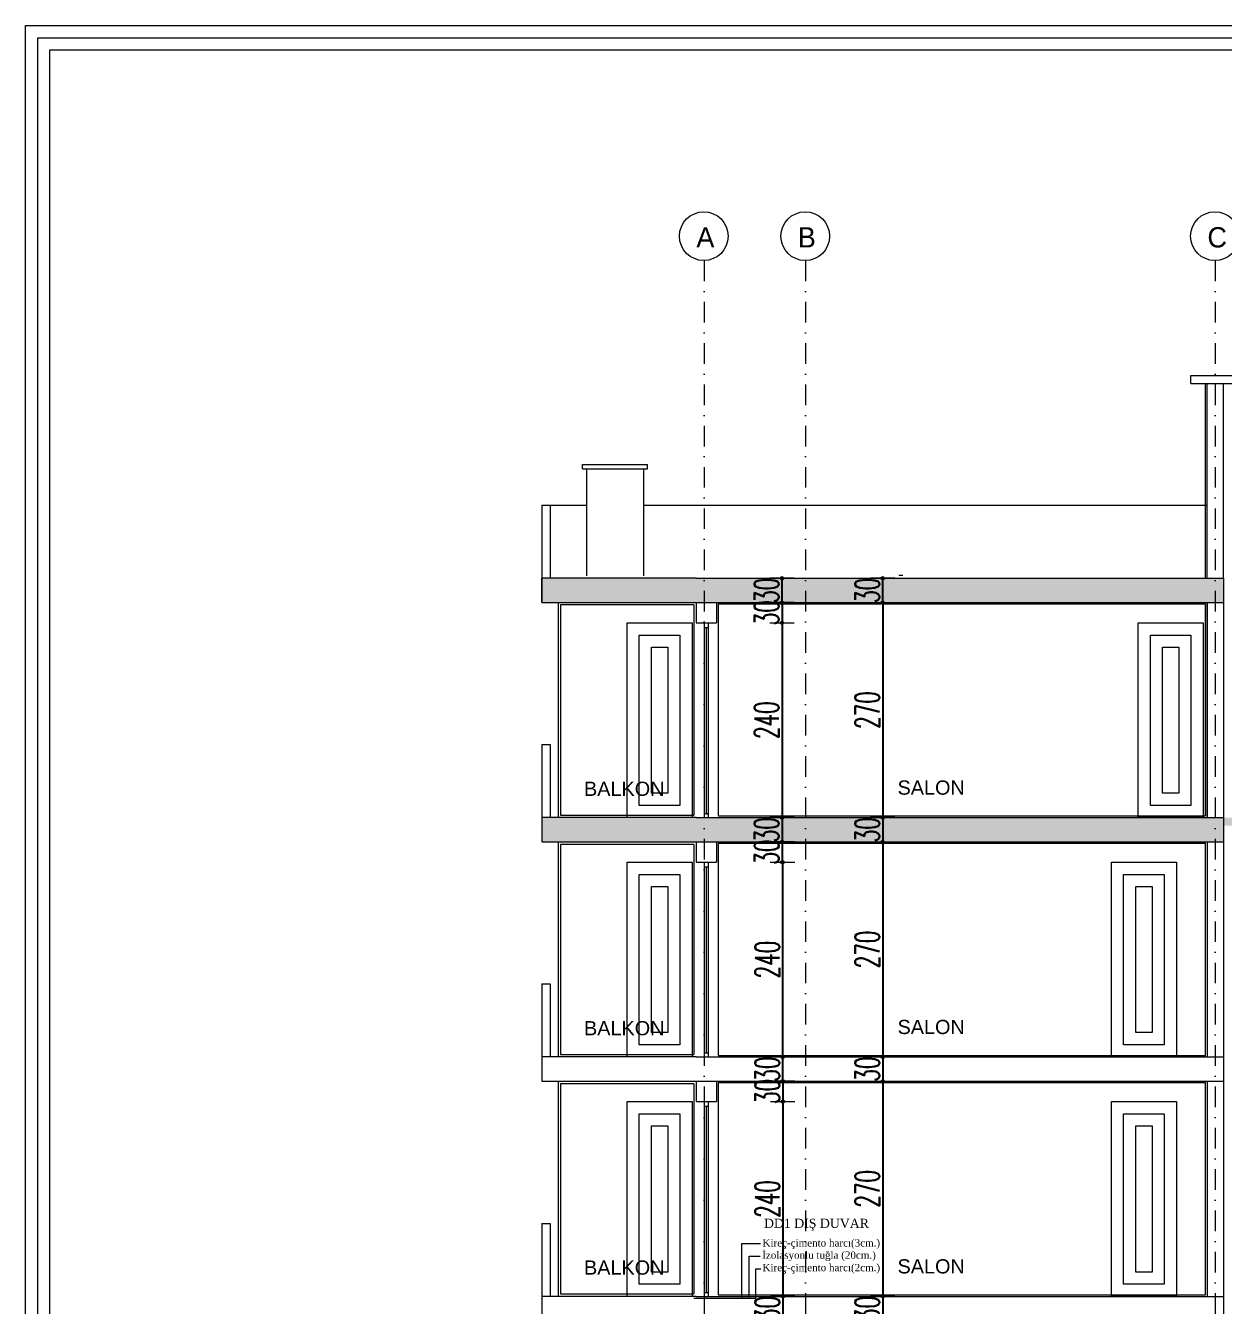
# Model space of a CAD drawing. Header units: millimetres. Extents: x -16104 to 67872, y -88009 to 12107.
# Drawn here: x 39122 to 40598, y -6530 to -4952 of the extents above; entities that cross this region are included whole.
import ezdxf

# ---------------------------------------------------------------- set-up
doc = ezdxf.new("R2010")
doc.units = ezdxf.units.MM
doc.linetypes.add('DASHDOTX2', pattern=[50.8, 25.4, -12.7, 0, -12.7])
doc.layers.get('0').update_dxf_attribs({"color": 241})
doc.layers.add('c05', color=32, linetype='Continuous', lineweight=13)
doc.layers.add('TARAMA', color=8, linetype='Continuous', lineweight=15)
doc.styles.add('DIM', font='Txttw.shx', dxfattribs={"width": 0.6})
doc.styles.add('ÖLÇÜ', font='times.ttf', dxfattribs={"height": 15})
doc.dimstyles.new('50', dxfattribs={"dimscale": 0, "dimtxt": 30, "dimasz": 1, "dimexe": 0, "dimexo": 2, "dimgap": 4, "dimtad": 1, "dimdec": 0, "dimzin": 0, "dimdsep": 46, "dimtxsty": 'DIM', "dimblk1": 'DOT', "dimblk2": 'DOT', "dimsah": 1, "dimcen": 1.5, "dimdle": 3, "dimse1": 1, "dimse2": 1, "dimclrd": 256, "dimclre": 9, "dimclrt": 256, "dimadec": 0, "dimazin": 0, "dimtfac": 0.24, "dimtdec": 0, "dimtix": 1, "dimtmove": 2, "dimatfit": 3, "dimldrblk": 'DOT', "dimfxl": 0, "dimtolj": 1, "dimtzin": 15, "dimarcsym": 0})
pattern_1 = [(45, (1786.1301, -24140.286), (-1.76776695, 1.76776695), []), (45, (1787.8951, -24140.286), (-1.76776695, 1.76776695), [1.2, -0.5])]

# ---------------------------------------------------------------- blocks, each defined once
blk = doc.blocks.new('DOT')
for p, q in [((-2, 0), (0, 0)), ((0, 15), (0, -15)), ((2, 0), (0, 0))]:
    blk.add_line(p, q)
blk.add_circle((0, 0), 2)
blk = doc.blocks.new('*D1219')
at = {"layer": 'Defpoints', "color": 0, "transparency": 16777216}
for p in [(39973.2, -5663.5), (39973.2, -5688.5), (40054.1, -5688.5)]:
    blk.add_point(p, dxfattribs=at)
at = {"layer": 'TARAMA', "lineweight": -2, "transparency": 16777216}
for p, q in [((40054.1, -5662.5), (40054.1, -5661.5)), ((40054.1, -5663.5), (40054.1, -5688.5)), ((40054.1, -5689.5), (40054.1, -5690.5))]:
    blk.add_line(p, q, dxfattribs=at)
for p, rotation in [((40054.1, -5663.5), 270), ((40054.1, -5688.5), 90)]:
    blk.add_blockref('DOT', p, dxfattribs=dict(at, rotation=rotation))
at = {"layer": 'TARAMA', "transparency": 16777216, "insert": (40035.1, -5676), "char_height": 30, "attachment_point": 5, "rotation": 90, "style": 'DIM'}
blk.add_mtext('\\A1;30', dxfattribs=at)
blk = doc.blocks.new('*D1176')
at = {"layer": 'Defpoints', "color": 0, "transparency": 16777216}
for p in [(40054.1, -5633.5), (40054.1, -5633.5), (40054.1, -5663.5)]:
    blk.add_point(p, dxfattribs=at)
at = {"layer": 'TARAMA', "lineweight": -2, "transparency": 16777216}
for p, q in [((40054.1, -5632.5), (40054.1, -5631.5)), ((40054.1, -5663.5), (40054.1, -5633.5)), ((40054.1, -5664.5), (40054.1, -5665.5))]:
    blk.add_line(p, q, dxfattribs=at)
for p, rotation in [((40054.1, -5633.5), 270), ((40054.1, -5663.5), 90)]:
    blk.add_blockref('DOT', p, dxfattribs=dict(at, rotation=rotation))
at = {"layer": 'TARAMA', "transparency": 16777216, "insert": (40035.1, -5648.5), "char_height": 30, "attachment_point": 5, "rotation": 90, "style": 'DIM'}
blk.add_mtext('\\A1;30', dxfattribs=at)
blk = doc.blocks.new('*D1177')
at = {"layer": 'Defpoints', "color": 0, "transparency": 16777216}
for p in [(40052.1, -5688.5), (40042.1, -5928.5), (40054.1, -5928.5)]:
    blk.add_point(p, dxfattribs=at)
at = {"layer": 'TARAMA', "lineweight": -2, "transparency": 16777216}
blk.add_line((40054.1, -5689.5), (40054.1, -5927.5), dxfattribs=at)
for p, rotation in [((40054.1, -5688.5), 90), ((40054.1, -5928.5), 270)]:
    blk.add_blockref('DOT', p, dxfattribs=dict(at, rotation=rotation))
at = {"layer": 'TARAMA', "transparency": 16777216, "insert": (40035.1, -5808.5), "char_height": 30, "attachment_point": 5, "rotation": 90, "style": 'DIM'}
blk.add_mtext('\\A1;240', dxfattribs=at)
blk = doc.blocks.new('*D1178')
at = {"layer": 'Defpoints', "color": 0, "transparency": 16777216}
for p in [(40054.1, -5928.5), (40054.1, -5958.5), (40054.1, -5958.5)]:
    blk.add_point(p, dxfattribs=at)
at = {"layer": 'TARAMA', "lineweight": -2, "transparency": 16777216}
for p, q in [((40054.1, -5927.5), (40054.1, -5926.5)), ((40054.1, -5928.5), (40054.1, -5958.5)), ((40054.1, -5959.5), (40054.1, -5960.5))]:
    blk.add_line(p, q, dxfattribs=at)
for p, rotation in [((40054.1, -5928.5), 270), ((40054.1, -5958.5), 90)]:
    blk.add_blockref('DOT', p, dxfattribs=dict(at, rotation=rotation))
at = {"layer": 'TARAMA', "transparency": 16777216, "insert": (40035.1, -5943.5), "char_height": 30, "attachment_point": 5, "rotation": 90, "style": 'DIM'}
blk.add_mtext('\\A1;30', dxfattribs=at)
blk = doc.blocks.new('*D1220')
at = {"layer": 'Defpoints', "color": 0, "transparency": 16777216}
for p in [(39973.2, -5958.5), (39973.2, -5983.5), (40054.3, -5983.5)]:
    blk.add_point(p, dxfattribs=at)
at = {"layer": 'TARAMA', "lineweight": -2, "transparency": 16777216}
for p, q in [((40054.3, -5957.5), (40054.3, -5956.5)), ((40054.3, -5958.5), (40054.3, -5983.5)), ((40054.3, -5984.5), (40054.3, -5985.5))]:
    blk.add_line(p, q, dxfattribs=at)
for p, rotation in [((40054.3, -5958.5), 270), ((40054.3, -5983.5), 90)]:
    blk.add_blockref('DOT', p, dxfattribs=dict(at, rotation=rotation))
at = {"layer": 'TARAMA', "transparency": 16777216, "insert": (40035.3, -5971), "char_height": 30, "attachment_point": 5, "rotation": 90, "style": 'DIM'}
blk.add_mtext('\\A1;30', dxfattribs=at)
blk = doc.blocks.new('*D1221')
at = {"layer": 'Defpoints', "color": 0, "transparency": 16777216}
for p in [(39973.2, -5983.5), (39973.2, -6223.5), (40054.8, -6223.5)]:
    blk.add_point(p, dxfattribs=at)
at = {"layer": 'TARAMA', "lineweight": -2, "transparency": 16777216}
blk.add_line((40054.8, -5984.5), (40054.8, -6222.5), dxfattribs=at)
for p, rotation in [((40054.8, -5983.5), 90), ((40054.8, -6223.5), 270)]:
    blk.add_blockref('DOT', p, dxfattribs=dict(at, rotation=rotation))
at = {"layer": 'TARAMA', "transparency": 16777216, "insert": (40035.8, -6103.5), "char_height": 30, "attachment_point": 5, "rotation": 90, "style": 'DIM'}
blk.add_mtext('\\A1;240', dxfattribs=at)
blk = doc.blocks.new('*D1179')
at = {"layer": 'Defpoints', "color": 0, "transparency": 16777216}
for p in [(40054.8, -6223.5), (40054.8, -6253.5), (40054.8, -6253.5)]:
    blk.add_point(p, dxfattribs=at)
at = {"layer": 'TARAMA', "lineweight": -2, "transparency": 16777216}
for p, q in [((40054.8, -6222.5), (40054.8, -6221.5)), ((40054.8, -6223.5), (40054.8, -6253.5)), ((40054.8, -6254.5), (40054.8, -6255.5))]:
    blk.add_line(p, q, dxfattribs=at)
for p, rotation in [((40054.8, -6223.5), 270), ((40054.8, -6253.5), 90)]:
    blk.add_blockref('DOT', p, dxfattribs=dict(at, rotation=rotation))
at = {"layer": 'TARAMA', "transparency": 16777216, "insert": (40035.8, -6238.5), "char_height": 30, "attachment_point": 5, "rotation": 90, "style": 'DIM'}
blk.add_mtext('\\A1;30', dxfattribs=at)
blk = doc.blocks.new('*D1222')
at = {"layer": 'Defpoints', "color": 0, "transparency": 16777216}
for p in [(39973.2, -6253.5), (39973.2, -6278.5), (40055, -6278.5)]:
    blk.add_point(p, dxfattribs=at)
at = {"layer": 'TARAMA', "lineweight": -2, "transparency": 16777216}
for p, q in [((40055, -6252.5), (40055, -6251.5)), ((40055, -6253.5), (40055, -6278.5)), ((40055, -6279.5), (40055, -6280.5))]:
    blk.add_line(p, q, dxfattribs=at)
for p, rotation in [((40055, -6253.5), 270), ((40055, -6278.5), 90)]:
    blk.add_blockref('DOT', p, dxfattribs=dict(at, rotation=rotation))
at = {"layer": 'TARAMA', "transparency": 16777216, "insert": (40036, -6266), "char_height": 30, "attachment_point": 5, "rotation": 90, "style": 'DIM'}
blk.add_mtext('\\A1;30', dxfattribs=at)
blk = doc.blocks.new('*D1180')
at = {"layer": 'Defpoints', "color": 0, "transparency": 16777216}
for p in [(40053, -6278.5), (40053, -6518.5), (40055, -6518.5)]:
    blk.add_point(p, dxfattribs=at)
at = {"layer": 'TARAMA', "lineweight": -2, "transparency": 16777216}
blk.add_line((40055, -6279.5), (40055, -6517.5), dxfattribs=at)
for p, rotation in [((40055, -6278.5), 90), ((40055, -6518.5), 270)]:
    blk.add_blockref('DOT', p, dxfattribs=dict(at, rotation=rotation))
at = {"layer": 'TARAMA', "transparency": 16777216, "insert": (40036, -6398.5), "char_height": 30, "attachment_point": 5, "rotation": 90, "style": 'DIM'}
blk.add_mtext('\\A1;240', dxfattribs=at)
blk = doc.blocks.new('*D1181')
at = {"layer": 'Defpoints', "color": 0, "transparency": 16777216}
for p in [(40055, -6518.5), (40055, -6548.5), (40055, -6548.5)]:
    blk.add_point(p, dxfattribs=at)
at = {"layer": 'TARAMA', "lineweight": -2, "transparency": 16777216}
for p, q in [((40055, -6517.5), (40055, -6516.5)), ((40055, -6518.5), (40055, -6548.5)), ((40055, -6549.5), (40055, -6550.5))]:
    blk.add_line(p, q, dxfattribs=at)
for p, rotation in [((40055, -6518.5), 270), ((40055, -6548.5), 90)]:
    blk.add_blockref('DOT', p, dxfattribs=dict(at, rotation=rotation))
at = {"layer": 'TARAMA', "transparency": 16777216, "insert": (40036, -6533.5), "char_height": 30, "attachment_point": 5, "rotation": 90, "style": 'DIM'}
blk.add_mtext('\\A1;30', dxfattribs=at)
blk = doc.blocks.new('*D1207')
at = {"layer": 'Defpoints', "color": 0, "transparency": 16777216}
for p in [(40178.2, -5663.5), (40178.2, -5928.5), (40178.2, -5928.5)]:
    blk.add_point(p, dxfattribs=at)
at = {"layer": 'TARAMA', "lineweight": -2, "transparency": 16777216}
blk.add_line((40178.2, -5664.5), (40178.2, -5927.5), dxfattribs=at)
for p, rotation in [((40178.2, -5663.5), 90), ((40178.2, -5928.5), 270)]:
    blk.add_blockref('DOT', p, dxfattribs=dict(at, rotation=rotation))
at = {"layer": 'TARAMA', "transparency": 16777216, "insert": (40159.2, -5796), "char_height": 30, "attachment_point": 5, "rotation": 90, "style": 'DIM'}
blk.add_mtext('\\A1;270', dxfattribs=at)
blk = doc.blocks.new('*D1225')
at = {"layer": 'Defpoints', "color": 0, "transparency": 16777216}
for p in [(40178.2, -5928.5), (40178.2, -5958.5), (40178.2, -5958.5)]:
    blk.add_point(p, dxfattribs=at)
at = {"layer": 'TARAMA', "lineweight": -2, "transparency": 16777216}
for p, q in [((40178.2, -5927.5), (40178.2, -5926.5)), ((40178.2, -5928.5), (40178.2, -5958.5)), ((40178.2, -5959.5), (40178.2, -5960.5))]:
    blk.add_line(p, q, dxfattribs=at)
for p, rotation in [((40178.2, -5928.5), 270), ((40178.2, -5958.5), 90)]:
    blk.add_blockref('DOT', p, dxfattribs=dict(at, rotation=rotation))
at = {"layer": 'TARAMA', "transparency": 16777216, "insert": (40159.2, -5943.5), "char_height": 30, "attachment_point": 5, "rotation": 90, "style": 'DIM'}
blk.add_mtext('\\A1;30', dxfattribs=at)
blk = doc.blocks.new('*D1208')
at = {"layer": 'Defpoints', "color": 0, "transparency": 16777216}
for p in [(40178.2, -5958.5), (40178.2, -6223.5), (40178.2, -6223.5)]:
    blk.add_point(p, dxfattribs=at)
at = {"layer": 'TARAMA', "lineweight": -2, "transparency": 16777216}
blk.add_line((40178.2, -5959.5), (40178.2, -6222.5), dxfattribs=at)
for p, rotation in [((40178.2, -5958.5), 90), ((40178.2, -6223.5), 270)]:
    blk.add_blockref('DOT', p, dxfattribs=dict(at, rotation=rotation))
at = {"layer": 'TARAMA', "transparency": 16777216, "insert": (40159.2, -6091), "char_height": 30, "attachment_point": 5, "rotation": 90, "style": 'DIM'}
blk.add_mtext('\\A1;270', dxfattribs=at)
blk = doc.blocks.new('*D1209')
at = {"layer": 'Defpoints', "color": 0, "transparency": 16777216}
for p in [(40178.2, -6223.5), (40178.2, -6253.5), (40178.2, -6253.5)]:
    blk.add_point(p, dxfattribs=at)
at = {"layer": 'TARAMA', "lineweight": -2, "transparency": 16777216}
for p, q in [((40178.2, -6222.5), (40178.2, -6221.5)), ((40178.2, -6223.5), (40178.2, -6253.5)), ((40178.2, -6254.5), (40178.2, -6255.5))]:
    blk.add_line(p, q, dxfattribs=at)
for p, rotation in [((40178.2, -6223.5), 270), ((40178.2, -6253.5), 90)]:
    blk.add_blockref('DOT', p, dxfattribs=dict(at, rotation=rotation))
at = {"layer": 'TARAMA', "transparency": 16777216, "insert": (40159.2, -6238.5), "char_height": 30, "attachment_point": 5, "rotation": 90, "style": 'DIM'}
blk.add_mtext('\\A1;30', dxfattribs=at)
blk = doc.blocks.new('*D1210')
at = {"layer": 'Defpoints', "color": 0, "transparency": 16777216}
for p in [(40178.2, -6253.5), (40178.2, -6518.5), (40178.2, -6518.5)]:
    blk.add_point(p, dxfattribs=at)
at = {"layer": 'TARAMA', "lineweight": -2, "transparency": 16777216}
blk.add_line((40178.2, -6254.5), (40178.2, -6517.5), dxfattribs=at)
for p, rotation in [((40178.2, -6253.5), 90), ((40178.2, -6518.5), 270)]:
    blk.add_blockref('DOT', p, dxfattribs=dict(at, rotation=rotation))
at = {"layer": 'TARAMA', "transparency": 16777216, "insert": (40159.2, -6386), "char_height": 30, "attachment_point": 5, "rotation": 90, "style": 'DIM'}
blk.add_mtext('\\A1;270', dxfattribs=at)
blk = doc.blocks.new('*D1211')
at = {"layer": 'Defpoints', "color": 0, "transparency": 16777216}
for p in [(40178.2, -6518.5), (40178.2, -6548.5), (40178.2, -6548.5)]:
    blk.add_point(p, dxfattribs=at)
at = {"layer": 'TARAMA', "lineweight": -2, "transparency": 16777216}
for p, q in [((40178.2, -6517.5), (40178.2, -6516.5)), ((40178.2, -6518.5), (40178.2, -6548.5)), ((40178.2, -6549.5), (40178.2, -6550.5))]:
    blk.add_line(p, q, dxfattribs=at)
for p, rotation in [((40178.2, -6518.5), 270), ((40178.2, -6548.5), 90)]:
    blk.add_blockref('DOT', p, dxfattribs=dict(at, rotation=rotation))
at = {"layer": 'TARAMA', "transparency": 16777216, "insert": (40159.2, -6533.5), "char_height": 30, "attachment_point": 5, "rotation": 90, "style": 'DIM'}
blk.add_mtext('\\A1;30', dxfattribs=at)
blk = doc.blocks.new('*D1175')
at = {"layer": 'Defpoints', "color": 0, "transparency": 16777216}
for p in [(40178.2, -5633.5), (40178.2, -5633.5), (40178.2, -5663.5)]:
    blk.add_point(p, dxfattribs=at)
at = {"layer": 'TARAMA', "lineweight": -2, "transparency": 16777216}
for p, q in [((40178.2, -5632.5), (40178.2, -5631.5)), ((40178.2, -5663.5), (40178.2, -5633.5)), ((40178.2, -5664.5), (40178.2, -5665.5))]:
    blk.add_line(p, q, dxfattribs=at)
for p, rotation in [((40178.2, -5633.5), 270), ((40178.2, -5663.5), 90)]:
    blk.add_blockref('DOT', p, dxfattribs=dict(at, rotation=rotation))
at = {"layer": 'TARAMA', "transparency": 16777216, "insert": (40159.2, -5648.5), "char_height": 30, "attachment_point": 5, "rotation": 90, "style": 'DIM'}
blk.add_mtext('\\A1;30', dxfattribs=at)

msp = doc.modelspace()

# ---------------------------------------------------------------- hatches: boundary and pattern name
at = {"layer": 'TARAMA'}
h = msp.add_hatch(dxfattribs=at)
h.set_pattern_fill('JIS_STN_2.5,_O', color=256)
h.set_pattern_definition([(45, (1786.1301, -24140.286), (-1.76776695, 1.76776695), []), (45, (1787.8951, -24140.286), (-1.76776695, 1.76776695), [1.2, -0.5])])
h.paths.add_polyline_path([(39948.2, -5633.5), (39758.2, -5633.5), (39758.2, -5663.5), (40598.2, -5663.5), (40598.2, -5633.5)])
h.paths.add_polyline_path([(40012.6, -5698.1), (40012.6, -5653.9), (40057.6, -5653.9), (40057.6, -5698.1)], flags=9)
h.paths.add_polyline_path([(40012.6, -5670.6), (40012.6, -5626.4), (40057.6, -5626.4), (40057.6, -5670.6)], flags=9)
h = msp.add_hatch(dxfattribs=at)
h.set_pattern_fill('JIS_STN_2.5,_O', color=256)
h.set_pattern_definition(pattern_1)
h.paths.add_polyline_path([(41263.1, -5643.5), (41348.2, -5643.5), (41348.2, -5633.5), (41227.2, -5633.5), (41227.2, -5651.6), (41194.2, -5651.6), (41194.2, -5666.9), (41166.2, -5666.9), (41166.2, -5682.2), (41138.2, -5682.2), (41138.2, -5697.5), (41110.2, -5697.5), (41110.2, -5712.8), (41082.2, -5712.8), (41082.2, -5728.1), (41054.2, -5728.1), (41054.2, -5743.4), (41026.2, -5743.4), (41026.2, -5758.7), (40998.2, -5758.7), (40998.2, -5774.1), (40970.2, -5774.1), (40970.2, -5789.4), (40942.2, -5789.4), (40942.2, -5804.7), (40914.2, -5804.7), (40914.2, -5820), (40886.2, -5820), (40886.2, -5835.3), (40858.2, -5835.3), (40858.2, -5850.6), (40830.2, -5850.6), (40830.2, -5865.9), (40802.2, -5865.9), (40802.2, -5881.2), (40774.2, -5881.2), (40774.2, -5896.5), (40746.2, -5896.5), (40746.2, -5911.9), (40718.2, -5911.9), (40718.2, -5928.5), (40598.2, -5928.5), (40598.2, -5938.5), (40718, -5938.5)])
h = msp.add_hatch(dxfattribs=at)
h.set_pattern_fill('JIS_STN_2.5,_O', color=256)
h.set_pattern_definition(pattern_1)
h.paths.add_polyline_path([(40598.2, -5958.5), (40598.2, -5928.5), (39948.2, -5928.5), (39758.2, -5928.5), (39758.2, -5958.5)])
h = msp.add_hatch(dxfattribs=at)
h.set_pattern_fill('JIS_STN_2.5,_O', color=256)
h.set_pattern_definition([(45, (1786.1301, -24435.286), (-1.76776695, 1.76776695), []), (45, (1787.8951, -24435.286), (-1.76776695, 1.76776695), [1.2, -0.5])])
h.paths.add_polyline_path([(39758.2, -5958.5), (40598.2, -5958.5), (40598.2, -5928.5), (39948.2, -5928.5), (39758.2, -5928.5)])
h = msp.add_hatch(dxfattribs=at)
h.set_pattern_fill('JIS_STN_2.5,_O', color=256)
h.set_pattern_definition([(45, (1786.1301, -24730.286), (-1.76776695, 1.76776695), []), (45, (1787.8951, -24730.286), (-1.76776695, 1.76776695), [1.2, -0.5])])
h.paths.add_polyline_path([(40598.2, -5958.5), (40598.2, -5928.5), (39948.2, -5928.5), (39758.2, -5928.5), (39758.2, -5958.5)])
h = msp.add_hatch(dxfattribs=at)
h.set_pattern_fill('JIS_STN_2.5,_O', color=256)
h.set_pattern_definition([(45, (1786.1301, -25025.286), (-1.76776695, 1.76776695), []), (45, (1787.8951, -25025.286), (-1.76776695, 1.76776695), [1.2, -0.5])])
h.paths.add_polyline_path([(40598.2, -5958.5), (40598.2, -5928.5), (39948.2, -5928.5), (39758.2, -5928.5), (39758.2, -5958.5)])
h = msp.add_hatch(dxfattribs=at)
h.set_pattern_fill('JIS_STN_2.5,_O', color=256)
h.set_pattern_definition([(45, (1786.1301, -25320.286), (-1.76776695, 1.76776695), []), (45, (1787.8951, -25320.286), (-1.76776695, 1.76776695), [1.2, -0.5])])
h.paths.add_polyline_path([(40598.2, -5958.5), (40598.2, -5928.5), (39948.2, -5928.5), (39758.2, -5928.5), (39758.2, -5958.5)])
h = msp.add_hatch(dxfattribs=at)
h.set_pattern_fill('JIS_STN_2.5,_O', color=256)
h.set_pattern_definition([(45, (1786.1301, -25615.286), (-1.76776695, 1.76776695), []), (45, (1787.8951, -25615.286), (-1.76776695, 1.76776695), [1.2, -0.5])])
h.paths.add_polyline_path([(40598.2, -5958.5), (40598.2, -5928.5), (39948.2, -5928.5), (39758.2, -5928.5), (39758.2, -5958.5)])

# ---------------------------------------------------------------- linework, layer by layer
at = {"layer": 'c05'}
for points in [[(42651.9, -8120), (42651.9, -8330.3), (39121.6, -8330.3), (39121.6, -4952.5), (42651.9, -4952.5), (42651.9, -6808.6)], [(42651.9, -8120), (42651.9, -8330.3), (39121.6, -8330.3), (39121.6, -4952.5), (42651.9, -4952.5), (42651.9, -6808.6)], [(42636.9, -8120), (42636.9, -8315.3), (39136.6, -8315.3), (39136.6, -4967.5), (42636.9, -4967.5), (42636.9, -6808.6)], [(42621.9, -8120), (42621.9, -8300.3), (39151.6, -8300.3), (39151.6, -4982.5), (42621.9, -4982.5), (42621.9, -6808.6)]]:
    msp.add_lwpolyline(points, dxfattribs=at)
at = {"layer": 'TARAMA', "linetype": 'DASHDOTX2'}
for p, q in [((39958.2, -5242), (39958.2, -8051.5)), ((40083.2, -5242), (40083.2, -8051.5)), ((40588.2, -5242), (40588.2, -8051.5))]:
    msp.add_line(p, q, dxfattribs=at)
at = {"layer": 'TARAMA'}
for p, q in [((40558.2, -5393.5), (40558.2, -5383.5)), ((40558.2, -5383.5), (41388.2, -5383.5)), ((40558.2, -5393.5), (41388.2, -5393.5)), ((40558.2, -5393.5), (41388.2, -5393.5)), ((40578.2, -5633.5), (40578.2, -5393.5)), ((40578.2, -5633.5), (40578.2, -5393.5)), ((40598.2, -5633.5), (40598.2, -5393.5)), ((40598.2, -5633.5), (40598.2, -5393.5)), ((39808.2, -5493.5), (39888.2, -5493.5)), ((39808.2, -5498.5), (39808.2, -5493.5)), ((39808.2, -5498.5), (39888.2, -5498.5)), ((39813.2, -5498.5), (39813.2, -5630.5)), ((39883.2, -5498.5), (39883.2, -5630.5)), ((39888.2, -5498.5), (39888.2, -5493.5)), ((39758.2, -5543.5), (39768.2, -5543.5)), ((39758.2, -5543.5), (39758.2, -5633.5)), ((39758.2, -5543.5), (39758.2, -5663.5)), ((39768.2, -5543.5), (39768.2, -5633.5)), ((39768.2, -5543.5), (39813.2, -5543.5)), ((39883.2, -5543.5), (40578.2, -5543.5)), ((40198.2, -5629.7), (40203.2, -5629.7)), ((39948.2, -5633.5), (39758.2, -5633.5)), ((39758.2, -5663.5), (39758.2, -5633.5)), ((39948.2, -5633.5), (40383.2, -5633.5)), ((40383.2, -5633.5), (40598.2, -5633.5)), ((40598.2, -5633.5), (40598.2, -5928.5)), ((39758.2, -5663.5), (40598.2, -5663.5)), ((39778.2, -5663.5), (39778.2, -5928.5)), ((39948.2, -5663.5), (39948.2, -5688.5)), ((39973.2, -5663.5), (39973.2, -5688.5)), ((40578.2, -5663.5), (40578.2, -5928.5)), ((40578.2, -5795.2), (40578.2, -5663.5)), ((40578.2, -5926.5), (40578.2, -5663.5)), ((39948.2, -5688.5), (39973.2, -5688.5)), ((39958.2, -5688.5), (39958.2, -5928.5)), ((39963.2, -5688.5), (39963.2, -5928.5)), ((39958.2, -5694.2), (39963.2, -5694.2)), ((39960.7, -5694.2), (39960.7, -5924)), ((39758.2, -5838.5), (39768.2, -5838.5)), ((39758.2, -5838.5), (39758.2, -5928.5)), ((39758.2, -5838.5), (39758.2, -5958.5)), ((39768.2, -5838.5), (39768.2, -5928.5)), ((39948.2, -5928.5), (39758.2, -5928.5)), ((39948.2, -5928.5), (40598.2, -5928.5)), ((39963.2, -5924), (39958.2, -5924)), ((39960.7, -5924), (39963.2, -5924)), ((40598.2, -5928.5), (40598.2, -6223.5)), ((39758.2, -5958.5), (40598.2, -5958.5)), ((39778.2, -5958.5), (39778.2, -6223.5)), ((39948.2, -5958.5), (39948.2, -5983.5)), ((39973.2, -5958.5), (39973.2, -5983.5)), ((40578.2, -5958.5), (40578.2, -6223.5)), ((39948.2, -5983.5), (39973.2, -5983.5)), ((39958.2, -5983.5), (39958.2, -6223.5)), ((39958.2, -5989.2), (39963.2, -5989.2)), ((39960.7, -5989.2), (39960.7, -6219)), ((39963.2, -5983.5), (39963.2, -6223.5)), ((39758.2, -6133.5), (39768.2, -6133.5)), ((39758.2, -6133.5), (39758.2, -6223.5)), ((39758.2, -6133.5), (39758.2, -6253.5)), ((39768.2, -6133.5), (39768.2, -6223.5)), ((39948.2, -6223.5), (39758.2, -6223.5)), ((39948.2, -6223.5), (40598.2, -6223.5)), ((39963.2, -6219), (39958.2, -6219)), ((40598.2, -6223.5), (40598.2, -6518.5)), ((39758.2, -6253.5), (40598.2, -6253.5)), ((39778.2, -6253.5), (39778.2, -6518.5)), ((39948.2, -6253.5), (39948.2, -6278.5)), ((39973.2, -6253.5), (39973.2, -6278.5)), ((40578.2, -6253.5), (40578.2, -6518.5)), ((39948.2, -6278.5), (39973.2, -6278.5)), ((39958.2, -6278.5), (39958.2, -6518.5)), ((39958.2, -6284.2), (39963.2, -6284.2)), ((39960.7, -6284.2), (39960.7, -6514)), ((39963.2, -6278.5), (39963.2, -6518.5)), ((39758.2, -6428.5), (39768.2, -6428.5)), ((39758.2, -6428.5), (39758.2, -6518.5)), ((39758.2, -6428.5), (39758.2, -6548.5)), ((39768.2, -6428.5), (39768.2, -6518.5)), ((40004.4, -6453.4), (40027.4, -6453.4)), ((40004.4, -6521), (40004.4, -6453.4)), ((40013.8, -6468.8), (40027.1, -6468.8)), ((40013.8, -6521), (40013.8, -6468.8)), ((40021.7, -6484.4), (40028.1, -6484.4)), ((40021.7, -6521), (40021.7, -6484.4)), ((39948.2, -6518.5), (39758.2, -6518.5)), ((40021.7, -6521), (39945.6, -6521)), ((39948.2, -6518.5), (40598.2, -6518.5)), ((39963.2, -6514), (39958.2, -6514)), ((40598.2, -6518.5), (40598.2, -6813.5))]:
    msp.add_line(p, q, dxfattribs=at)
for points in [[(40576.2, -5633.5), (40576.2, -5393.5)], [(39945.2, -5666.5), (39781.2, -5666.5), (39781.2, -5925.5), (39945.2, -5925.5)], [(39945.2, -5666.5), (39945.2, -5688.5), (39945.2, -5925.5)], [(39863.2, -5688.5), (39943.2, -5688.5), (39943.2, -5928.5), (39863.2, -5928.5), (39863.2, -5688.5)], [(40493.2, -5688.5), (40573.2, -5688.5), (40573.2, -5928.5), (40493.2, -5928.5), (40493.2, -5688.5)], [(39945.2, -5961.5), (39781.2, -5961.5), (39781.2, -6220.5), (39945.2, -6220.5)], [(39945.2, -5961.5), (39945.2, -5983.5), (39945.2, -6220.5)], [(39863.2, -5983.5), (39943.2, -5983.5), (39943.2, -6223.5), (39863.2, -6223.5), (39863.2, -5983.5)], [(40460.2, -5983.5), (40540.2, -5983.5), (40540.2, -6223.5), (40460.2, -6223.5), (40460.2, -5983.5)], [(39945.2, -6256.5), (39781.2, -6256.5), (39781.2, -6515.5), (39945.2, -6515.5)], [(39945.2, -6256.5), (39945.2, -6278.5), (39945.2, -6515.5)], [(39863.2, -6278.5), (39943.2, -6278.5), (39943.2, -6518.5), (39863.2, -6518.5), (39863.2, -6278.5)], [(40460.2, -6278.5), (40540.2, -6278.5), (40540.2, -6518.5), (40460.2, -6518.5), (40460.2, -6278.5)]]:
    msp.add_lwpolyline(points, dxfattribs=at)
for points in [[(40576.2, -5665.5), (39975.2, -5665.5), (39975.2, -5926.5), (40576.2, -5926.5), (40576.2, -5665.5)], [(39878.2, -5703.5), (39928.2, -5703.5), (39928.2, -5913.5), (39878.2, -5913.5)], [(40508.2, -5703.5), (40558.2, -5703.5), (40558.2, -5913.5), (40508.2, -5913.5)], [(39893.2, -5718.5), (39913.2, -5718.5), (39913.2, -5898.5), (39893.2, -5898.5)], [(40523.2, -5718.5), (40543.2, -5718.5), (40543.2, -5898.5), (40523.2, -5898.5)], [(40576.2, -5960.5), (39975.2, -5960.5), (39975.2, -6221.5), (40576.2, -6221.5)], [(39878.2, -5998.5), (39928.2, -5998.5), (39928.2, -6208.5), (39878.2, -6208.5)], [(40475.2, -5998.5), (40525.2, -5998.5), (40525.2, -6208.5), (40475.2, -6208.5)], [(39893.2, -6013.5), (39913.2, -6013.5), (39913.2, -6193.5), (39893.2, -6193.5)], [(40490.2, -6013.5), (40510.2, -6013.5), (40510.2, -6193.5), (40490.2, -6193.5)], [(40576.2, -6255.5), (39975.2, -6255.5), (39975.2, -6516.5), (40576.2, -6516.5)], [(39878.2, -6293.5), (39928.2, -6293.5), (39928.2, -6503.5), (39878.2, -6503.5)], [(39893.2, -6308.5), (39913.2, -6308.5), (39913.2, -6488.5), (39893.2, -6488.5)], [(40475.2, -6293.5), (40525.2, -6293.5), (40525.2, -6503.5), (40475.2, -6503.5)], [(40490.2, -6308.5), (40510.2, -6308.5), (40510.2, -6488.5), (40490.2, -6488.5)]]:
    msp.add_lwpolyline(points, close=True, dxfattribs=at)
at = {"layer": 'TARAMA', "linetype": 'ByBlock'}
for centre in [(39957.7, -5212), (40082.7, -5212), (40587.7, -5212)]:
    msp.add_circle(centre, 30, dxfattribs=at)

# ---------------------------------------------------------------- texts
at = {"layer": 'TARAMA', "style": 'ÖLÇÜ'}
msp.add_text('DD1 DIŞ DUVAR', height=11.25, dxfattribs=at).set_placement((40031.9, -6434.1))
at = {"layer": 'TARAMA', "ltscale": 0.8, "style": 'ÖLÇÜ'}
for s, p in [('Kireç-çimento harcı(3cm.)', (40030.1, -6457.1)), ('İzolasyonlu tuğla (20cm.)', (40029.7, -6472.1)), ('Kireç-çimento harcı(2cm.)', (40030.1, -6487.5))]:
    msp.add_text(s, height=9, dxfattribs=at).set_placement(p)
at = {"layer": 'TARAMA'}
for s, insert, char_height, width, attachment_point in [('A', (39948.5, -5200.9), 25, 35.659, 1), ('B', (40073.5, -5200.9), 25, 35.659, 1), ('C', (40578.5, -5200.9), 25, 35.659, 1), ('{\\fArial|b0|i0|c162|p34;SALON}', (40279.4, -5900.5), 17.5, 1076.841, 9), ('{\\fArial|b0|i0|c162|p34;BALKON}', (39909.2, -5902), 17.5, 1076.841, 9), ('{\\fArial|b0|i0|c162|p34;BALKON}', (39909.2, -6197), 17.5, 1076.841, 9), ('{\\fArial|b0|i0|c162|p34;SALON}', (40279.4, -6195.5), 17.5, 1076.841, 9), ('{\\fArial|b0|i0|c162|p34;BALKON}', (39909.2, -6492), 17.5, 1076.841, 9), ('{\\fArial|b0|i0|c162|p34;SALON}', (40279.4, -6490.5), 17.5, 1076.841, 9)]:
    msp.add_mtext(s, dxfattribs=dict(at, insert=insert, char_height=char_height, width=width, attachment_point=attachment_point))

# ---------------------------------------------------------------- dimensions: what is measured, and where the dimension line sits
for base, p1, p2, picture, middle in [((40054.1, -5633.5), (40054.1, -5663.5), (40054.1, -5633.5), '*D1176', (40035.1, -5648.5)), ((40178.2, -5633.5), (40178.2, -5663.5), (40178.2, -5633.5), '*D1175', (40159.2, -5648.5)), ((40054.1, -5928.5), (40052.1, -5688.5), (40042.1, -5928.5), '*D1177', (40035.1, -5808.5)), ((40054.1, -5958.5), (40054.1, -5928.5), (40054.1, -5958.5), '*D1178', (40035.1, -5943.5)), ((40178.2, -5958.5), (40178.2, -5928.5), (40178.2, -5958.5), '*D1225', (40159.2, -5943.5)), ((40054.8, -6223.5), (39973.2, -5983.5), (39973.2, -6223.5), '*D1221', (40035.8, -6103.5)), ((40054.8, -6253.5), (40054.8, -6223.5), (40054.8, -6253.5), '*D1179', (40035.8, -6238.5)), ((40178.2, -6253.5), (40178.2, -6223.5), (40178.2, -6253.5), '*D1209', (40159.2, -6238.5)), ((40055, -6518.5), (40053, -6278.5), (40053, -6518.5), '*D1180', (40036, -6398.5)), ((40055, -6548.5), (40055, -6518.5), (40055, -6548.5), '*D1181', (40036, -6533.5)), ((40178.2, -6548.5), (40178.2, -6518.5), (40178.2, -6548.5), '*D1211', (40159.2, -6533.5))]:
    dim = msp.add_linear_dim(base=base, p1=p1, p2=p2, angle=90, dimstyle='50', override={"dimscale": 1}, dxfattribs=at)
    dim.commit()
    dim.dimension.update_dxf_attribs({"geometry": picture, "text_midpoint": middle})
for base, p1, p2, text, picture, middle in [((40054.1, -5688.5), (39973.2, -5663.5), (39973.2, -5688.5), '30', '*D1219', (40035.1, -5676)), ((40178.2, -5928.5), (40178.2, -5663.5), (40178.2, -5928.5), '270', '*D1207', (40159.2, -5796)), ((40054.3, -5983.5), (39973.2, -5958.5), (39973.2, -5983.5), '30', '*D1220', (40035.3, -5971)), ((40178.2, -6223.5), (40178.2, -5958.5), (40178.2, -6223.5), '270', '*D1208', (40159.2, -6091)), ((40055, -6278.5), (39973.2, -6253.5), (39973.2, -6278.5), '30', '*D1222', (40036, -6266)), ((40178.2, -6518.5), (40178.2, -6253.5), (40178.2, -6518.5), '270', '*D1210', (40159.2, -6386))]:
    dim = msp.add_linear_dim(base=base, p1=p1, p2=p2, angle=90, text=text, dimstyle='50', override={"dimscale": 1}, dxfattribs=at)
    dim.commit()
    dim.dimension.update_dxf_attribs({"geometry": picture, "text_midpoint": middle})

doc.saveas('drawing.dxf')
